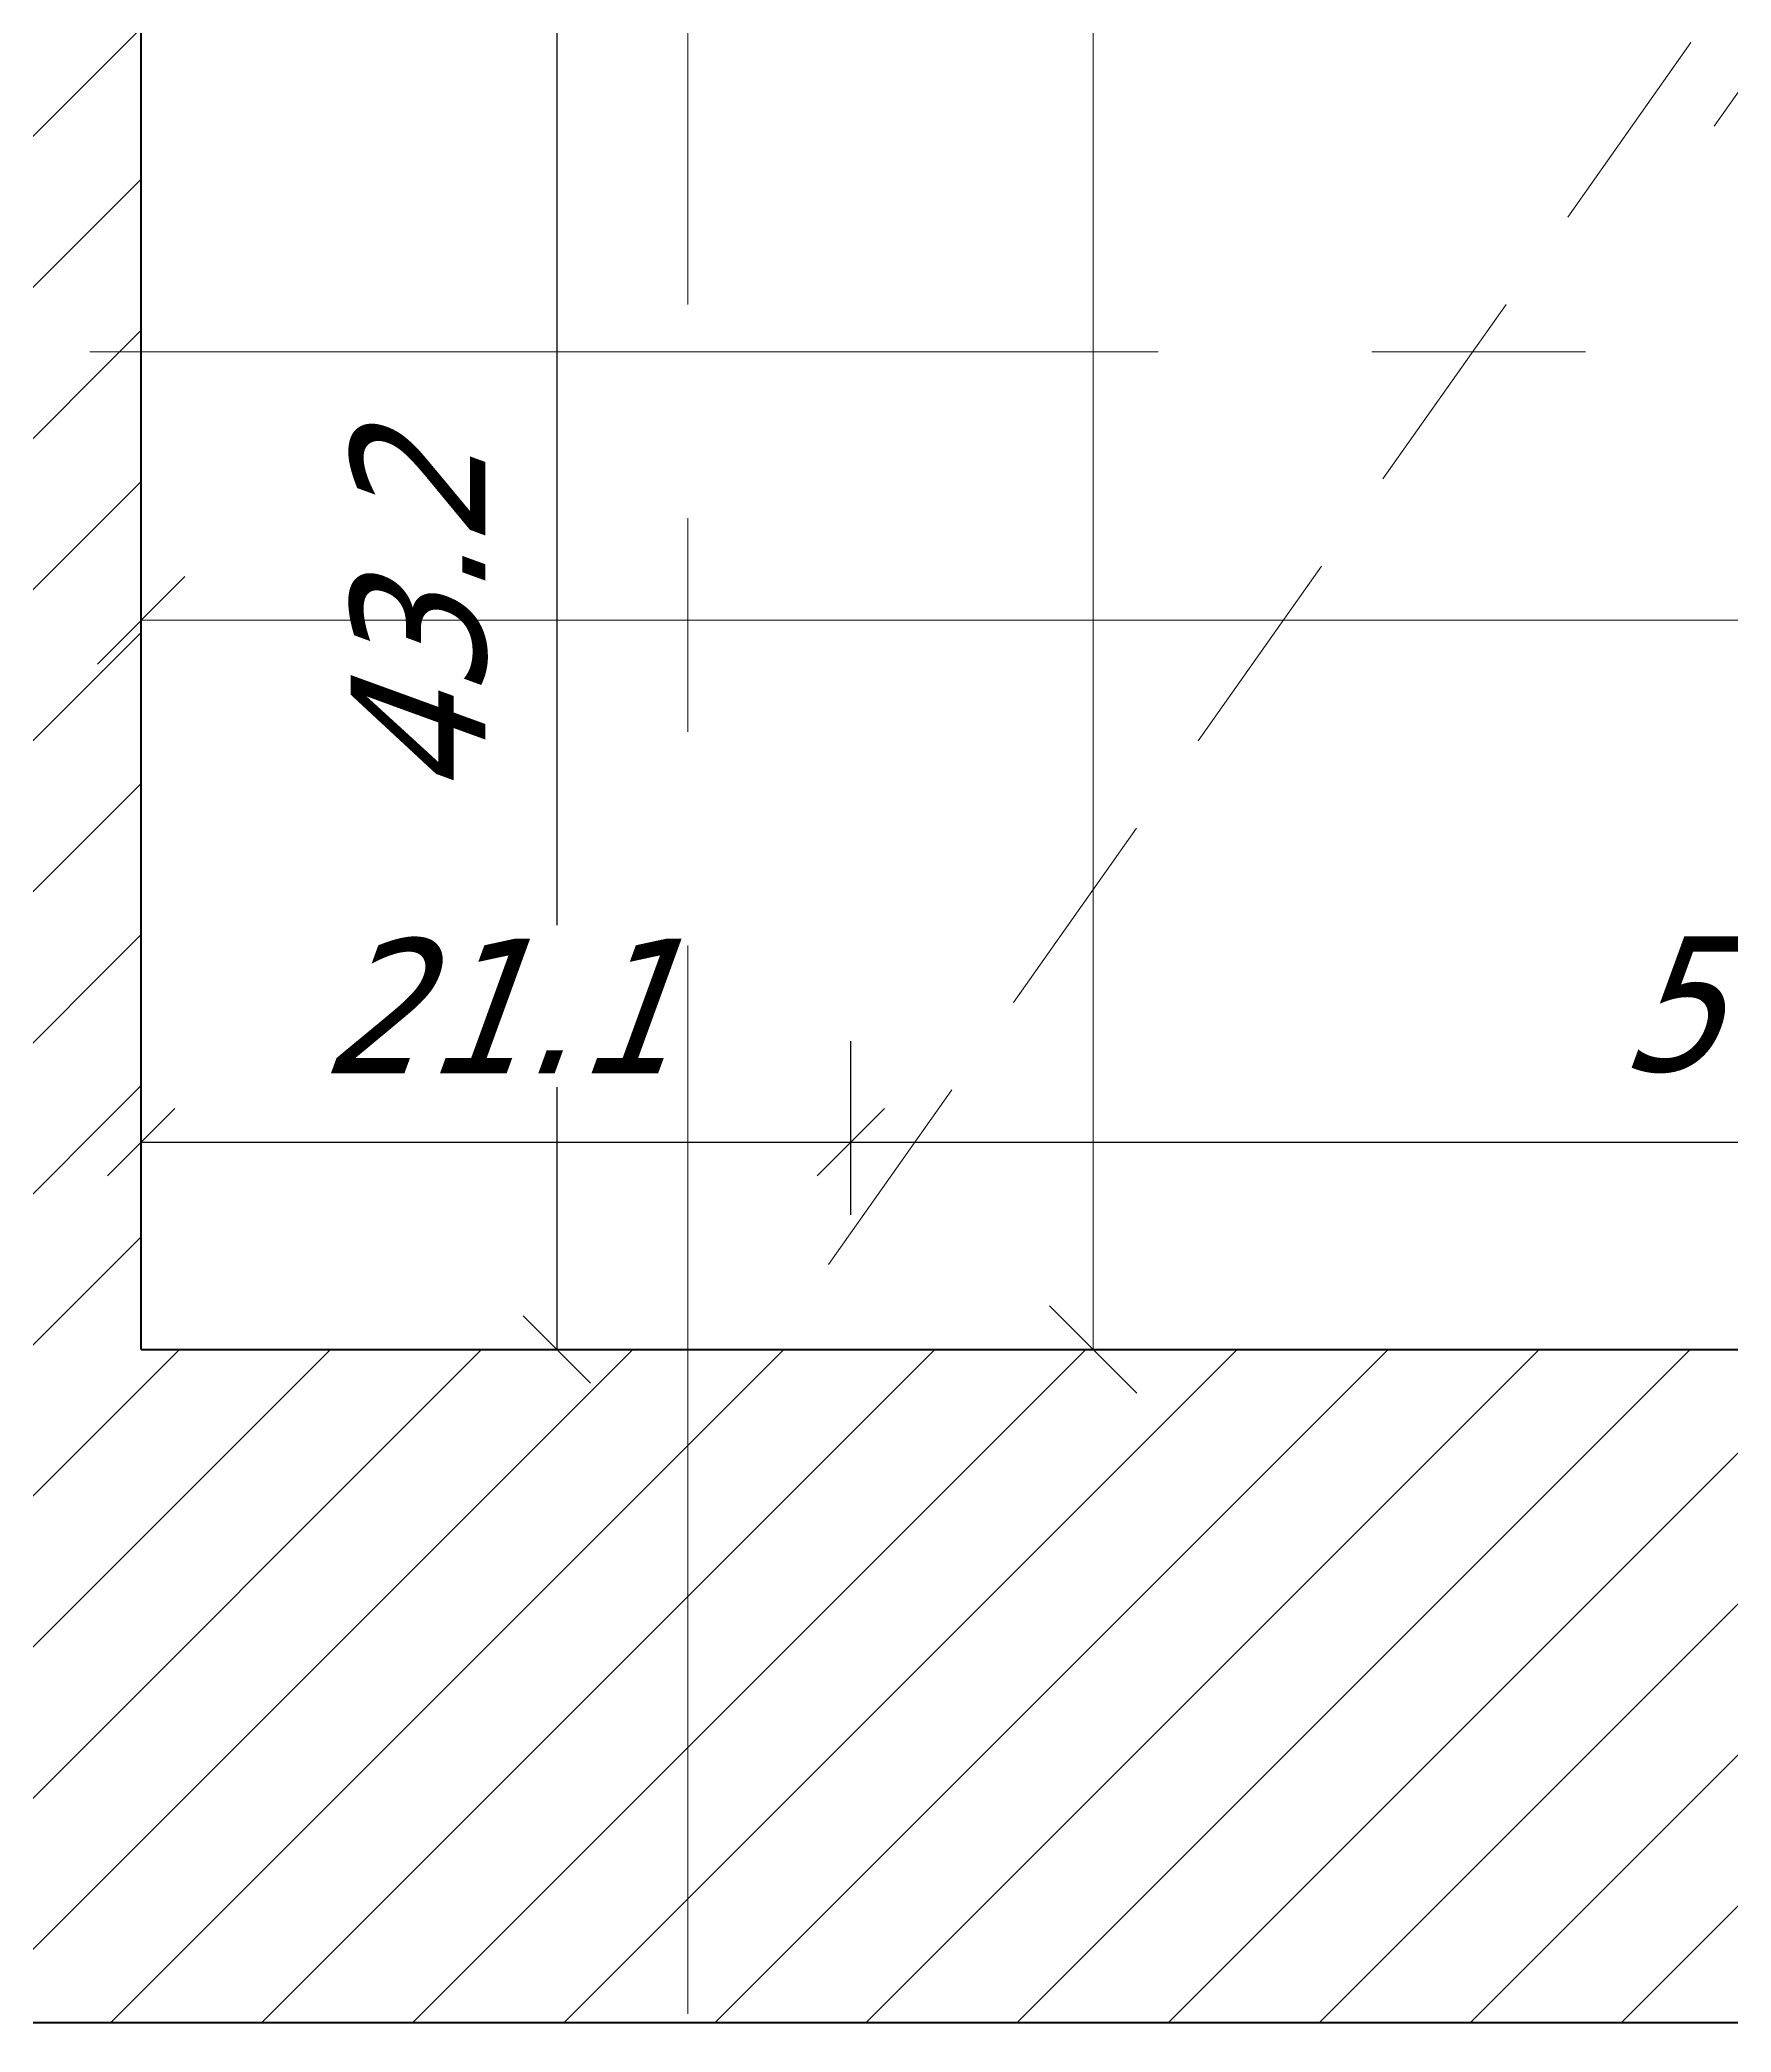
# Model space of a CAD drawing. Header units: millimetres. Extents: x 1206 to 5166, y 1455 to 2049.
# Drawn here: x 1332.6 to 1382.9, y 1563.4 to 1622.6 of the extents above; entities that cross this region are included whole.
import ezdxf

# ---------------------------------------------------------------- set-up
doc = ezdxf.new("R2010")
doc.units = ezdxf.units.MM
for name, pattern in [('AXES', [50.8, 31.75, -6.35, 6.35, -6.35]), ('CACHE', [9.525, 6.35, -3.175]), ('IMPORT-Pointillé', [150, 75, -75])]:
    doc.linetypes.add(name, pattern=pattern)
for name, color, linetype, lineweight in [('ABAK_A-AXES', 32, 'AXES', 20), ('ABAK_A-COTA', 7, 'Continuous', 18), ('ABAK_BC-COFFRAGE-CA', 7, 'CACHE', 15), ('ABAK_BC-COFFRAGE-CO', 7, 'Continuous', 50), ('ABAK_BC-COFFRAGE-VU', 7, 'Continuous', 30), ('ABAK_Hachures', 252, 'Continuous', 15), ('al-escaliers et ascenseurs_Stylo_No__21', 7, 'Continuous', 9)]:
    doc.layers.add(name, color=color, linetype=linetype, lineweight=lineweight)
doc.styles.add('ABAK_BA', font='tahoma.ttf')
doc.styles.add('ABAK_RESA', font='tahoma.ttf', dxfattribs={"oblique": 20})
doc.dimstyles.new('ABAK_BA', dxfattribs={"dimtxt": 0.25, "dimasz": 0.13, "dimexe": 0.15, "dimexo": 0.2, "dimgap": 0.1, "dimtad": 1, "dimdec": 1, "dimdsep": 46, "dimtxsty": 'ABAK_BA', "dimblk": 'OBLIQUE', "dimcen": 4, "dimclrd": 256, "dimclrt": 256, "dimazin": 2, "dimtfac": 1, "dimtdec": 1, "dimtix": 1, "dimtmove": 2, "dimatfit": 3, "dimldrblk": 'OBLIQUE', "dimfxl": 0.5, "dimfxlon": 1, "dimlwd": -1, "dimlwe": -1, "dimarcsym": 0})
doc.dimstyles.new('ABAK_BA-RESA', dxfattribs={"dimtxt": 0.2, "dimasz": 0.1, "dimexe": 0.15, "dimexo": 0.2, "dimgap": 0.1, "dimtad": 1, "dimdec": 1, "dimdsep": 46, "dimtxsty": 'ABAK_RESA', "dimblk": 'OBLIQUE', "dimcen": 4, "dimclrd": 256, "dimclre": 256, "dimclrt": 256, "dimazin": 2, "dimtfac": 1, "dimtdec": 1, "dimtix": 1, "dimtmove": 2, "dimatfit": 3, "dimldrblk": 'OBLIQUE', "dimfxl": 0.3, "dimfxlon": 1, "dimarcsym": 0})

# ---------------------------------------------------------------- blocks, each defined once
blk = doc.blocks.new('_Oblique')
at = {"color": 0, "linetype": 'ByBlock', "lineweight": -2}
blk.add_line((-0.5, -0.5), (0.5, 0.5), dxfattribs=at)
blk = doc.blocks.new('*D114')
at = {"layer": 'ABAK_A-COTA', "lineweight": -2, "transparency": 16777216}
for p, q in [((1341.986, 1626.859), (1350.986, 1626.859)), ((1347.986, 1626.859), (1347.986, 1583.668)), ((1341.986, 1583.668), (1350.986, 1583.668))]:
    blk.add_line(p, q, dxfattribs=at)
at = {"layer": 'DEFPOINTS', "color": 0, "transparency": 16777216}
for p in [(1335.635, 1626.859), (1335.635, 1583.668), (1347.986, 1583.668)]:
    blk.add_point(p, dxfattribs=at)
at = {"layer": 'ABAK_A-COTA', "lineweight": -2, "transparency": 16777216, "xscale": 2, "yscale": 2, "zscale": 2}
for p, rotation in [((1347.986, 1626.859), 90), ((1347.986, 1583.668), 270)]:
    blk.add_blockref('_Oblique', p, dxfattribs=dict(at, rotation=rotation))
at = {"layer": 'ABAK_A-COTA', "transparency": 16777216, "insert": (1343.903, 1605.264), "char_height": 4, "attachment_point": 5, "rotation": 90, "style": 'ABAK_RESA', "bg_fill": 3, "box_fill_scale": 1.1, "bg_fill_color": 256, "bg_fill_true_color": 13158600, "bg_fill_transparency": 0}
blk.add_mtext('43.2', dxfattribs=at)
blk = doc.blocks.new('*D115')
at = {"layer": 'ABAK_A-COTA', "lineweight": -2, "transparency": 16777216}
for p, q in [((1335.635, 1587.668), (1335.635, 1592.832)), ((1356.731, 1587.668), (1356.731, 1592.832)), ((1335.635, 1589.832), (1356.731, 1589.832))]:
    blk.add_line(p, q, dxfattribs=at)
at = {"layer": 'DEFPOINTS', "color": 0, "transparency": 16777216}
for p in [(1356.731, 1589.832), (1335.635, 1583.668), (1356.731, 1583.668)]:
    blk.add_point(p, dxfattribs=at)
at = {"layer": 'ABAK_A-COTA', "lineweight": -2, "transparency": 16777216, "xscale": 2, "yscale": 2, "zscale": 2, "rotation": 180}
blk.add_blockref('_Oblique', (1335.635, 1589.832), dxfattribs=at)
at = {"layer": 'ABAK_A-COTA', "lineweight": -2, "transparency": 16777216, "xscale": 2, "yscale": 2, "zscale": 2}
blk.add_blockref('_Oblique', (1356.731, 1589.832), dxfattribs=at)
at = {"layer": 'ABAK_A-COTA', "transparency": 16777216, "insert": (1346.183, 1593.873), "char_height": 4, "attachment_point": 5, "style": 'ABAK_RESA', "bg_fill": 3, "box_fill_scale": 1.1, "bg_fill_color": 256, "bg_fill_true_color": 13158600, "bg_fill_transparency": 0}
blk.add_mtext('21.1', dxfattribs=at)
blk = doc.blocks.new('*D116')
at = {"layer": 'ABAK_A-COTA', "lineweight": -2, "transparency": 16777216}
for p, q in [((1356.731, 1587.668), (1356.731, 1592.832)), ((1412.847, 1587.668), (1412.847, 1592.832)), ((1356.731, 1589.832), (1412.847, 1589.832))]:
    blk.add_line(p, q, dxfattribs=at)
at = {"layer": 'DEFPOINTS', "color": 0, "transparency": 16777216}
for p in [(1412.847, 1589.832), (1356.731, 1583.668), (1412.847, 1583.668)]:
    blk.add_point(p, dxfattribs=at)
at = {"layer": 'ABAK_A-COTA', "lineweight": -2, "transparency": 16777216, "xscale": 2, "yscale": 2, "zscale": 2, "rotation": 180}
blk.add_blockref('_Oblique', (1356.731, 1589.832), dxfattribs=at)
at = {"layer": 'ABAK_A-COTA', "lineweight": -2, "transparency": 16777216, "xscale": 2, "yscale": 2, "zscale": 2}
blk.add_blockref('_Oblique', (1412.847, 1589.832), dxfattribs=at)
at = {"layer": 'ABAK_A-COTA', "transparency": 16777216, "insert": (1384.789, 1593.911), "char_height": 4, "attachment_point": 5, "style": 'ABAK_RESA', "bg_fill": 3, "box_fill_scale": 1.1, "bg_fill_color": 256, "bg_fill_true_color": 13158600, "bg_fill_transparency": 0}
blk.add_mtext('56.1', dxfattribs=at)
blk = doc.blocks.new('*D123')
at = {"layer": 'ABAK_A-COTA', "color": 0, "transparency": 16777216}
for p, q in [((1353.932, 1791.668), (1366.932, 1791.668)), ((1353.932, 1583.668), (1366.932, 1583.668))]:
    blk.add_line(p, q, dxfattribs=at)
at = {"layer": 'ABAK_A-COTA', "transparency": 16777216}
blk.add_line((1363.932, 1791.668), (1363.932, 1583.668), dxfattribs=at)
at = {"layer": 'DEFPOINTS', "color": 0, "transparency": 16777216}
for p in [(1335.635, 1791.668), (1335.635, 1583.668), (1363.932, 1583.668)]:
    blk.add_point(p, dxfattribs=at)
at = {"layer": 'ABAK_A-COTA', "transparency": 16777216, "xscale": 2.6, "yscale": 2.6, "zscale": 2.6}
for p, rotation in [((1363.932, 1791.668), 90), ((1363.932, 1583.668), 270)]:
    blk.add_blockref('_Oblique', p, dxfattribs=dict(at, rotation=rotation))
at = {"layer": 'ABAK_A-COTA', "transparency": 16777216, "insert": (1359.317, 1687.668), "char_height": 5, "attachment_point": 5, "rotation": 90, "style": 'ABAK_BA'}
blk.add_mtext('208', dxfattribs=at)
blk = doc.blocks.new('*D124')
at = {"layer": 'ABAK_A-COTA', "color": 0, "transparency": 16777216}
for p, q in [((1335.635, 1595.34), (1335.635, 1608.34)), ((1525.635, 1595.34), (1525.635, 1608.34))]:
    blk.add_line(p, q, dxfattribs=at)
at = {"layer": 'ABAK_A-COTA', "transparency": 16777216}
blk.add_line((1335.635, 1605.34), (1525.635, 1605.34), dxfattribs=at)
at = {"layer": 'DEFPOINTS', "color": 0, "transparency": 16777216}
for p in [(1525.635, 1605.34), (1335.635, 1583.668), (1525.635, 1583.668)]:
    blk.add_point(p, dxfattribs=at)
at = {"layer": 'ABAK_A-COTA', "transparency": 16777216, "xscale": 2.6, "yscale": 2.6, "zscale": 2.6, "rotation": 180}
blk.add_blockref('_Oblique', (1335.635, 1605.34), dxfattribs=at)
at = {"layer": 'ABAK_A-COTA', "transparency": 16777216, "xscale": 2.6, "yscale": 2.6, "zscale": 2.6}
blk.add_blockref('_Oblique', (1525.635, 1605.34), dxfattribs=at)
at = {"layer": 'ABAK_A-COTA', "transparency": 16777216, "insert": (1430.635, 1609.943), "char_height": 5, "attachment_point": 5, "style": 'ABAK_BA'}
blk.add_mtext('190', dxfattribs=at)

msp = doc.modelspace()

# ---------------------------------------------------------------- hatches: boundary and pattern name
at = {"layer": 'ABAK_Hachures'}
h = msp.add_hatch(dxfattribs=at)
h.set_pattern_fill('ANSI31', color=256)
h.set_pattern_definition([(45, (-24835.1735, 5158.8185), (-2.24506403, 2.24506403), [])])
h.paths.add_polyline_path([(1265.635, 1583.668), (1265.635, 1563.668), (1544.135, 1563.668), (1544.135, 1583.668), (1335.635, 1583.668), (1335.635, 1791.668), (1315.635, 1791.668), (1315.635, 1583.668)])
edge = h.paths.add_edge_path(flags=16)
edge.add_line((1525.635, 1583.668), (1544.135, 1583.668))

# ---------------------------------------------------------------- linework, layer by layer
at = {"layer": 'ABAK_BC-COFFRAGE-CA'}
msp.add_line((1425.635, 1684.768), (1354.283, 1583.668), dxfattribs=at)
at = {"layer": 'ABAK_BC-COFFRAGE-CO'}
for p, q in [((1335.635, 1583.668), (1335.635, 1791.668)), ((1335.635, 1583.668), (1544.135, 1583.668)), ((1265.635, 1563.668), (1544.135, 1563.668))]:
    msp.add_line(p, q, dxfattribs=at)
at = {"layer": 'ABAK_BC-COFFRAGE-VU'}
for p, q in [((1335.635, 1791.668), (1335.635, 1583.668)), ((1335.635, 1791.668), (1335.635, 1583.668)), ((1335.635, 1583.668), (1430.635, 1583.668))]:
    msp.add_line(p, q, dxfattribs=at)
at = {"layer": 'al-escaliers et ascenseurs_Stylo_No__21', "linetype": 'IMPORT-Pointillé'}
msp.add_line((1425.635, 1681.3), (1356.731, 1583.668), dxfattribs=at)

# ---------------------------------------------------------------- next in the draw order: dimensions: what is measured, and where the dimension line sits
at = {"layer": 'ABAK_A-COTA'}
dim = msp.add_linear_dim(base=(1347.986, 1583.668), p1=(1335.635, 1626.859), p2=(1335.635, 1583.668), angle=90, dimstyle='ABAK_BA-RESA', override={"dimtfill": 1}, dxfattribs=at)
dim.commit()
dim.dimension.update_dxf_attribs({"geometry": '*D114', "text_midpoint": (1343.903, 1605.264)})

# ---------------------------------------------------------------- next in the draw order: linework, layer by layer
at = {"layer": 'ABAK_A-AXES'}
msp.add_line((1283.312, 1613.323), (1579.649, 1613.323), dxfattribs=at)

# ---------------------------------------------------------------- next in the draw order: dimensions: what is measured, and where the dimension line sits
at = {"layer": 'ABAK_A-COTA'}
dim = msp.add_linear_dim(base=(1356.731, 1589.832), p1=(1335.635, 1583.668), p2=(1356.731, 1583.668), dimstyle='ABAK_BA-RESA', override={"dimtfill": 1}, dxfattribs=at)
dim.commit()
dim.dimension.update_dxf_attribs({"geometry": '*D115', "text_midpoint": (1346.183, 1593.873)})

# ---------------------------------------------------------------- next in the draw order: linework, layer by layer
at = {"layer": 'ABAK_A-AXES'}
msp.add_line((1351.886, 1849.671), (1351.886, 1533.334), dxfattribs=at)

# ---------------------------------------------------------------- next in the draw order: dimensions: what is measured, and where the dimension line sits
at = {"layer": 'ABAK_A-COTA'}
dim = msp.add_linear_dim(base=(1412.847, 1589.832), p1=(1356.731, 1583.668), p2=(1412.847, 1583.668), dimstyle='ABAK_BA-RESA', override={"dimtfill": 1}, dxfattribs=at)
dim.commit()
dim.dimension.update_dxf_attribs({"geometry": '*D116', "text_midpoint": (1384.789, 1593.911)})

# ---------------------------------------------------------------- next in the draw order: dimensions: what is measured, and where the dimension line sits
dim = msp.add_linear_dim(base=(1363.932, 1583.668), p1=(1335.635, 1791.668), p2=(1335.635, 1583.668), angle=90, dimstyle='ABAK_BA', dxfattribs=at)
dim.commit()
dim.dimension.update_dxf_attribs({"geometry": '*D123', "text_midpoint": (1359.317, 1687.668)})
dim = msp.add_linear_dim(base=(1525.635, 1605.34), p1=(1335.635, 1583.668), p2=(1525.635, 1583.668), dimstyle='ABAK_BA', dxfattribs=at)
dim.commit()
dim.dimension.update_dxf_attribs({"geometry": '*D124', "text_midpoint": (1430.635, 1609.943)})

doc.saveas('drawing.dxf')
